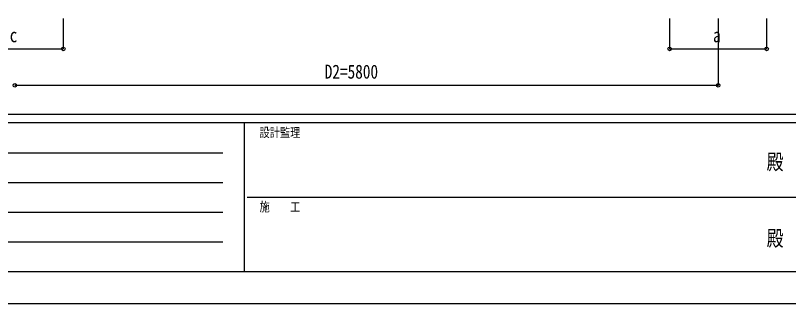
# Model space of a CAD drawing. Units: millimetres, scale not verified. Extents: x -14718 to 14718, y -10396 to 10396.
# Drawn here: x -6452 to -77, y -10394 to -8021 of the extents above; entities that cross this region are included whole.
import ezdxf
from ezdxf.enums import TextEntityAlignment as Align

# ---------------------------------------------------------------- set-up
doc = ezdxf.new("R2010")
doc.units = ezdxf.units.MM
doc.header["$LTSCALE"] = 50
doc.layers.add('0-5_YKK_D', color=6, linetype='Continuous')
doc.layers.add('0-6_YKK_ZWAK', color=7, linetype='Continuous')
doc.styles.add('ＭＳ ゴシック', font='')
doc.styles.get('ＭＳ ゴシック').set_extended_font_data('MS Gothic')

msp = doc.modelspace()

# ---------------------------------------------------------------- linework, layer by layer
at = {"layer": '0-5_YKK_D'}
for p, q in [((-6057.43, -8046.3), (-6057.43, -8297.3)), ((-1057.43, -8046.3), (-1057.43, -8297.3)), ((-657.43, -8046.3), (-657.43, -8597.3)), ((-257.43, -8046.3), (-257.43, -8297.3)), ((-6857.43, -8296.3), (-6057.43, -8296.3)), ((-1057.43, -8296.3), (-257.43, -8296.3)), ((-6457.43, -8596.3), (-657.43, -8596.3))]:
    msp.add_line(p, q, dxfattribs=at)
for centre in [(-6057.43, -8296.3), (-1057.43, -8296.3), (-257.43, -8296.3), (-6457.43, -8596.3), (-6457.43, -8596.3), (-657.43, -8596.3)]:
    msp.add_circle(centre, 14.88, dxfattribs=at)
at = {"layer": '0-6_YKK_ZWAK'}
for p, q in [((13632.57, -8836.3), (-13667.43, -8836.3)), ((-4567.43, -8906.3), (-13667.43, -8906.3)), ((-4567.43, -8906.3), (-4567.43, -10131.3)), ((-17.43, -8906.3), (-4567.43, -8906.3)), ((-13518.68, -9151.3), (-4742.43, -9151.3)), ((-13518.68, -9396.3), (-4742.43, -9396.3)), ((-4541.18, -9518.8), (-17.43, -9518.8)), ((-13518.68, -9641.3), (-4742.43, -9641.3)), ((-13518.68, -9886.3), (-4742.43, -9886.3)), ((-13667.43, -10131.3), (-4567.43, -10131.3)), ((-4567.43, -10131.3), (-17.43, -10131.3))]:
    msp.add_line(p, q, dxfattribs=at)
msp.add_lwpolyline([(-14717.5, -10393.8), (14717.5, -10393.8), (14717.5, 10396.2), (-14717.5, 10396.2)], close=True, dxfattribs=at)

# ---------------------------------------------------------------- texts
at = {"layer": '0-5_YKK_D', "style": 'ＭＳ ゴシック', "width": 0.8}
for s, p in [('c', (-6499.43, -8276.3)), ('a', (-699.43, -8276.3)), ('D2=5800', (-3901.83, -8576.3))]:
    msp.add_text(s, height=115.5, dxfattribs=at).set_placement(p, align=Align.BOTTOM_LEFT)
at = {"layer": '0-6_YKK_ZWAK', "style": 'ＭＳ ゴシック', "width": 0.8}
for s, height, p in [('設計監理', 76.98, (-4439.1, -9046.3)), ('殿', 128.3, (-257.83, -9329.22)), ('施\u3000\u3000工', 76.98, (-4439.1, -9658.8)), ('殿', 128.3, (-257.83, -9959.22))]:
    msp.add_text(s, height=height, dxfattribs=at).set_placement(p, align=Align.BOTTOM_LEFT)

doc.saveas('drawing.dxf')
